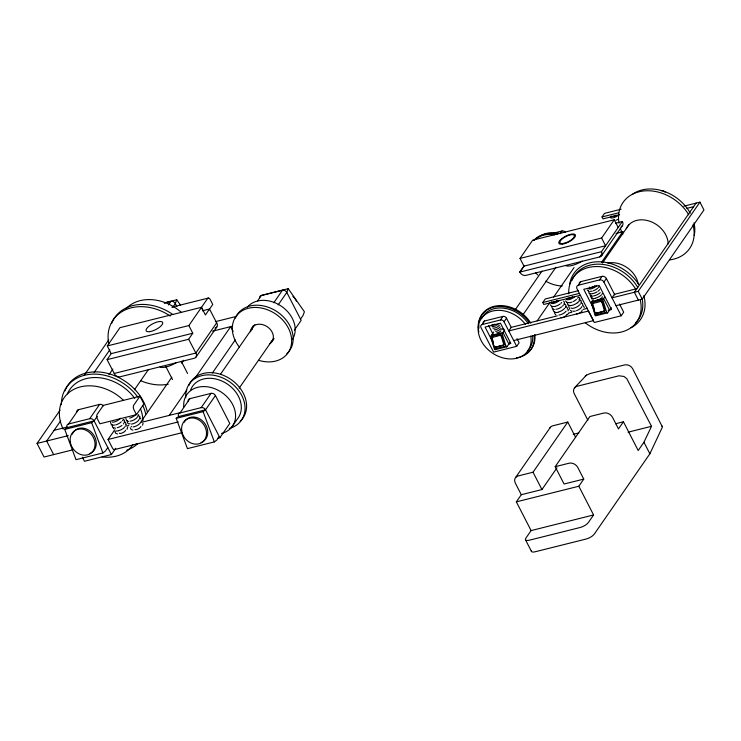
<?xml version="1.0" encoding="UTF-8"?>
<svg xmlns="http://www.w3.org/2000/svg" width="741" height="741" viewBox="0 0 741 741"><rect width="100%" height="100%" fill="white"/><g stroke="black" fill="none" stroke-linecap="round" stroke-linejoin="round"><path stroke-width="1.11" d="M110.483 422.25L111.27 424.621L113.095 425.315M113.429 428.715L113.54 427.631M125.859 418.406L126.646 420.777L128.48 421.472M127.702 427.187L126.998 429.382M138.623 414.682L138.511 415.766M143.078 423.343L142.55 425.232M550.23 304.755L551.721 306.431L552.499 308.895L554.324 309.599M567.421 309.266L567.282 307.756L565.92 306.478M579.851 298.956L579.147 301.161L577.387 302.893M591.939 299.169L592.096 297.799M112.058 424.741L112.752 427.511L115.587 428.215M124.618 422.49L124.71 420.981L123.599 419.471M127.433 420.897L127.489 422.805L128.841 424.084M139.993 418.646L139.947 416.738L137.845 415.219M553.286 309.025C552.323 311.785 555.87 313.276 558.047 312.276M554.768 311.915L554.676 313.424L555.787 314.934M567.18 302.291L567.875 305.06L570.709 305.764M568.662 305.181L568.958 307.441M581.222 302.93L581.176 301.022M582.713 305.82L582.658 303.912L581.305 302.634M180.628 305.32L176.747 299.762L175.311 303.532L172.838 307.107M300.522 319.139L302.995 315.564L304.421 311.794L288.23 288.675L286.804 292.436L278.144 304.94M588.567 290.917L589.114 293.399L591.855 293.918M589.743 293.214L590.29 295.687L592.735 296.233M590.92 295.502C589.845 298.197 593.504 299.142 595.44 298.29M615.632 423.741L623.44 421.786L638.205 450.528L643.938 442.238L651.515 426.316L626.803 378.67L623.959 376.456L618.967 375.798L577.054 386.274C573.849 386.932 572.571 390.831 574.164 393.508L587.882 420.203M531.399 550.526A6.938 2.455 -27.2 0 0 535.141 551.776L586.085 539.05A6.938 2.455 -27.2 0 0 594.319 534.039L649.876 453.788L662.445 426.992L632.564 368.583C631.017 365.804 627.618 364.229 624.506 364.952L590.058 373.557L586.085 375.418M123.136 419.61L122.543 420.721M563.947 304.699L564.447 302.374L563.669 301.124M565.439 307.58L565.939 305.264L564.438 303.597M578.258 297.15L577.665 298.271M192.753 333.237L188.668 339.258L196.106 353.531A4.659 3.631 34.7 0 1 194.179 358.283L120.283 376.752A4.659 3.631 34.7 0 1 114.466 373.936L107.084 359.644L111.178 353.633L192.753 333.237L188.872 325.549L207.573 298.549A3.473 1.788 76 0 1 210.287 299.651L212.76 304.458L209.055 309.812M202.812 310.692L209.518 309.016L216.668 322.844L195.828 353.059L114.253 373.445M73.109 449.759L44.034 457.03L37.05 443.433L60.067 410.19M84.4 375.039L108.732 339.897M111.178 353.633L107.288 345.936L119.922 327.689L201.506 307.302L205.396 314.971L209.518 309.016M60.642 420.842L46.664 441.034L53.648 454.622M94.088 372.528L109.825 349.789M107.806 447.564L105.333 451.13L102.897 452.946L75.99 459.67L64.736 429.4L67.172 427.585A3.473 2.705 34.7 0 1 68.57 423.982L78.463 409.699L99.609 404.41A3.473 2.705 34.7 0 1 103.49 405.855M108.946 374.751L112.882 369.074M68.57 423.982L89.717 418.693L99.609 404.41M168.476 304.94L170.949 301.365A3.473 2.705 34.7 0 1 175.311 303.532L176.895 306.617M64.736 429.4L91.652 422.676L94.088 420.86L97.173 416.396M134.408 389.812L148.228 369.852M115.161 449.12A3.473 1.788 76 0 1 112.437 448.018L108.047 439.487L114.799 429.734M139.938 396.231L133.76 405.16A3.473 1.788 76 0 0 134.001 409.838L136.474 414.645L99.896 423.787L97.423 418.98A3.473 1.788 76 0 1 97.173 414.302L103.351 405.373L139.938 396.231L143.893 403.938L136.474 414.645M82.39 457.197L84.483 461.273L111.4 454.548L115.726 448.305M141.059 421.657L171.792 377.271M181.591 363.109L183.555 360.274M195.939 357.171L216.807 327.031M169.244 415.395L186.889 389.896M194.735 378.568L230.692 326.633L233.137 331.394M219.253 436.514L216.789 440.089L214.353 441.905L187.436 448.629L176.191 418.359L178.627 416.544A3.473 2.705 34.7 0 1 180.026 412.941L189.909 398.649L211.055 393.369A3.473 2.705 34.7 0 1 215.427 395.537L229.766 423.444L219.882 437.727L217.641 438.292M257.581 300.911L261.286 295.557L282.432 290.268A3.473 2.705 34.7 0 1 286.804 292.436L301.142 320.353L294.344 330.171M212.38 372.992L235.258 339.943M220.586 374.112L254.802 324.688M180.026 412.941L201.172 407.652L211.055 393.369M273.781 302.773L282.432 290.268M176.191 418.359L203.099 411.635L205.535 409.819L215.427 395.537M239.176 388.164L273.401 338.739M231.451 427.501L237.194 419.221A27.769 21.656 34.7 0 0 226.45 383.458A27.769 21.656 34.7 0 0 190.669 389.84M523.952 266.056L519.867 272.077L523.989 266.121L520.025 258.424L532.659 240.186L614.243 219.79L618.198 227.496M517.042 338.674L519.145 342.768L516.672 346.334L493.608 352.105L480.992 327.559A2.89 2.26 34.7 0 1 482.159 324.549L484.633 320.983L502.889 316.416A2.89 2.26 34.7 0 1 506.529 318.222L511.262 327.429M482.159 324.549L500.416 319.992L502.889 316.416M560.187 233.665L562.039 230.988A2.89 2.26 34.7 0 1 565.272 232.192M510.03 342.333L506.983 346.732L495.451 349.613A1.186 0.611 76 0 1 494.386 348.9L490.579 336.525L493.71 332.005M516.672 346.334L504.056 321.798L506.529 318.222M515.023 310.071L542.014 271.086M490.579 336.525L502.12 333.645L504.667 329.958M522.951 314.823L555.87 267.279M580.342 295.316L543.764 304.458L542.773 302.532L545.246 298.966L578.499 290.648M619.643 214.723L603.017 218.873L602.025 216.956L604.499 213.38L621.125 209.221M537.142 320.89L549.665 302.8M553.62 297.095L574.053 267.584M520.025 258.424L601.609 238.037L614.243 219.79M519.867 272.077L601.451 251.69L622.32 221.54A4.659 3.631 34.7 0 1 621.19 226.598M619.504 304.042L623.7 312.211L621.227 315.777L594.319 322.502L577.007 288.814A3.473 2.705 34.7 0 1 578.406 285.211L580.879 281.636L602.025 276.356A3.473 2.705 34.7 0 1 606.388 278.523L614.78 294.853M519.839 272.012A4.659 3.631 34.7 0 0 525.906 275.383L599.802 256.914L601.757 254.089M601.553 255.802L622.431 225.653M567.958 310.831L569.931 307.969M601.562 262.286L622.653 231.822M602.47 262.972L628.914 224.782M578.406 285.211L599.552 279.922L602.025 276.356M621.227 315.777L603.915 282.089L606.388 278.523M611.26 307.58L607.639 312.804L596.107 315.685A1.186 0.611 76 0 1 595.042 314.971L591.235 302.597L593.217 299.744M591.235 302.597L602.776 299.716L604.749 296.863M696.086 203.117L634.361 292.269L638.381 300.086M636.834 288.694L614.493 294.279L612.02 297.854L638.205 291.306L699.93 202.154L703.95 209.972L642.225 299.123L616.04 305.672M515.662 477.436L550.396 427.27M583.76 479.094L564.077 484.012L555.176 466.691L569.088 463.208A6.938 5.419 34.7 0 1 577.832 467.543L583.76 479.094L578.823 486.235L593.587 514.967L588.382 522.488A6.938 2.455 -27.2 0 1 580.147 527.499L529.204 540.226A6.938 2.455 -27.2 0 1 525.906 538.096L531.112 530.584L516.338 501.852L521.284 494.71L515.347 483.16A6.938 5.419 34.7 0 1 518.154 475.944L533.029 472.221L567.763 422.055L575.618 437.347M555.176 466.691L589.901 416.525L603.822 413.043A6.938 5.419 34.7 0 1 612.557 417.378L618.494 428.928L623.44 421.786M521.284 494.71L541.93 489.551L557 467.775M567.495 314.517L568.227 313.665M574.525 387.775L586.548 375.066M585.251 376.039L586.001 375.474M492.293 337.405L492.839 337.146A1.158 0.982 64.6 0 0 492.219 338.489L491.672 338.748L494.025 346.399A1.158 0.982 64.6 0 0 495.331 347.26L503.565 345.074A1.158 0.982 64.6 0 0 504.186 343.731L501.833 336.09A1.158 0.982 64.6 0 0 500.536 335.228L492.293 337.405A1.158 0.982 64.6 0 0 491.672 338.748M500.536 335.228L499.98 335.488A1.158 0.982 64.6 0 1 501.287 336.349L503.639 343.991A1.158 0.982 64.6 0 1 503.019 345.334M501.287 336.349L501.833 336.09M494.025 346.399L494.571 346.14A1.158 0.982 64.6 0 0 495.877 347.001L503.565 345.074M495.331 347.26L495.877 347.001M503.639 343.991L504.186 343.731M592.948 303.477L601.192 301.3A1.158 0.982 64.6 0 1 602.489 302.161L604.841 309.803A1.158 0.982 64.6 0 1 604.221 311.146L595.986 313.332A1.158 0.982 64.6 0 1 594.68 312.47L592.328 304.82A1.158 0.982 64.6 0 1 592.948 303.477L593.495 303.217A1.158 0.982 64.6 0 0 592.819 304.125M601.192 301.3L600.645 301.559A1.158 0.982 64.6 0 1 601.942 302.421L604.295 310.062A1.158 0.982 64.6 0 1 603.674 311.405M601.942 302.421L602.489 302.161M594.68 312.47L595.227 312.211M595.986 313.332L604.221 311.146M604.295 310.062L604.841 309.803M164.409 302.847L176.747 299.762M164.27 303.032L170.949 301.365M171.801 307.182L208.388 298.039M261.323 295.4L288.23 288.675M602.025 216.956L618.652 212.797M553.444 233.137L562.039 230.988M107.288 345.936L188.872 325.549M215.446 321.65L236.62 316.351M615.614 223.217L622.32 221.54M683.795 206.183L699.93 202.154M686.907 208.36L693.613 206.683M212.537 331.171L232.6 326.151M107.084 359.644L188.668 339.258M616.003 233.489L622.94 231.748M523.989 266.121L605.573 245.734L601.609 238.037M542.773 302.532L579.351 293.39M54.074 430.317L67.051 427.075M67.172 427.585L94.088 420.86L111.4 454.548M592.059 301.411L603.6 298.521L609.528 310.071M37.05 443.433L68.292 435.625M501.629 329.337L503.723 328.809M557.278 315.861L511.234 327.365L508.761 330.94L588.502 311.007L593.448 320.631L513.708 340.564M568.504 313.054L571.876 312.211M583.111 309.405L587.604 308.284M126.563 426.056L128.795 425.501M141.512 422.324L180.063 412.691M491.403 335.34L502.935 332.45L508.872 344M178.627 416.544L205.535 409.819L219.882 437.727M608.213 310.34L611.501 309.525L599.136 285.461L583.76 289.305L594.069 309.358M595.042 314.971L606.583 312.091A1.186 0.611 76 0 0 607.639 312.804M108.047 439.487L178.275 421.935M508.65 344L510.845 343.444L500.462 323.233L485.086 327.077L493.395 343.25M494.386 348.9L505.927 346.01A1.186 0.611 76 0 0 506.983 346.732M114.336 449.63L182.332 432.633M567.763 422.055L552.879 425.779A6.938 5.419 34.7 0 0 549.674 428.483M573.238 434.337L578.814 432.939M628.062 432.179L651.515 426.316M516.338 501.852L578.823 486.235M531.112 530.584L593.587 514.967M570.459 302.652L567.106 302.587L565.605 300.911M555.074 306.496L551.721 306.431M118.301 430.882L115.689 431.058M132.926 430.141L131.101 429.437L130.286 427.761M117.55 433.985L115.716 433.281L114.911 431.605M589.002 291.546L587.233 290M579.073 299.503L580.925 300.67M139.336 418.109L140.781 418.776M123.951 421.953L125.405 422.62L126.211 424.297M125.433 424.843L126.183 425.093M571.552 311.248L570.44 310.322M661.648 425.871L662.25 426.334M579.045 297.28L579.832 298.53M583.5 305.94L584.306 307.617M638.205 291.306L642.225 299.123M601.451 251.69L601.414 251.625A4.659 3.631 34.7 0 1 599.802 256.914M643.938 442.238L649.876 453.788M488.597 325.531L493.265 334.626M533.029 472.221L541.93 489.551M525.443 539.689L531.38 551.239M201.385 307.469L203.367 311.322M181.304 361.293L187.556 373.464M165.725 366.341L172.496 379.531M203.099 411.635L214.353 441.905M91.652 422.676L102.897 452.946M602.776 299.716L606.583 312.091M592.874 304.56L594.56 310.025M502.12 333.645L505.927 346.01M492.219 338.489L493.228 341.768M216.668 322.844A4.659 3.631 34.7 0 1 216.048 327.717M215.575 327.967A4.659 3.631 34.7 0 1 215.047 328.143M247.438 307.033A27.769 21.656 34.7 0 1 282.136 306.746A27.769 21.656 34.7 0 1 292.417 339.461M274.05 338.6A12.217 9.531 34.7 0 1 271.197 341.601M252.116 329.56A12.217 9.531 34.7 0 1 253.422 325.568M235.379 318.121A31.761 24.777 34.7 0 1 277.68 312.109A31.761 24.777 34.7 0 1 286.748 353.818M239.324 347.047A31.761 24.777 34.7 0 1 249.569 307.978A31.761 24.777 34.7 0 1 291.278 336.59A31.761 24.777 34.7 0 1 258.692 360.33M250.578 331.783A12.217 9.531 34.7 0 1 266.853 326.466A12.217 9.531 34.7 0 1 269.65 343.833M183.787 406.865A27.769 21.656 34.7 0 1 204.145 386.57A27.769 21.656 34.7 0 1 234.063 407.68A27.769 21.656 34.7 0 1 221.513 433.476M185.769 397.741A31.761 24.777 34.7 0 1 209.203 374.863A31.761 24.777 34.7 0 1 243.27 398.89A31.761 24.777 34.7 0 1 229.275 428.437M188.77 385.542A31.761 24.777 34.7 0 1 231.072 379.531A31.761 24.777 34.7 0 1 240.149 421.24M72.266 434.235A13.884 11.624 53.3 0 1 92.199 433.087A13.884 11.624 53.3 0 1 89.633 453.649M89.717 418.693A3.473 2.705 34.7 0 1 94.088 420.86M184.176 422.25A13.884 11.624 53.3 0 1 204.044 422.5A13.884 11.624 53.3 0 1 201.08 442.609M201.172 407.652A3.473 2.705 34.7 0 1 205.535 409.819M120.44 418.211A5.206 1.843 -27.2 0 1 112.345 422.148M121.292 421.824A5.206 1.843 -27.2 0 1 115.744 424.852M114.688 425.038A5.206 1.843 -27.2 0 1 113.827 425.038M125.535 430.28A3.473 1.223 -27.2 0 1 122.571 432.818A3.473 1.223 -27.2 0 1 119.32 433.124M123.738 423.324A5.206 1.843 -27.2 0 1 123.404 423.982M121.894 425.464A5.206 1.843 -27.2 0 1 117.226 427.742M125.22 426.214A5.206 1.843 -27.2 0 1 124.886 426.872M124.256 427.603A5.206 1.843 -27.2 0 1 118.708 430.632M76.703 411.764A3.473 2.705 34.7 0 1 78.463 409.699M188.168 401.103A3.473 2.705 34.7 0 1 189.909 398.649M137.631 416.59A5.206 1.843 -27.2 0 1 130.064 421.203M135.186 415.09A5.206 1.843 -27.2 0 1 129.638 418.119M140.91 426.436A3.473 1.223 -27.2 0 1 138.354 428.78A3.473 1.223 -27.2 0 1 134.955 429.511M139.113 419.48A5.206 1.843 -27.2 0 1 131.546 424.084M130.092 423.88A5.206 1.843 -27.2 0 1 129.786 423.491M140.595 422.37A5.206 1.843 -27.2 0 1 133.028 426.973M131.574 426.77A5.206 1.843 -27.2 0 1 131.268 426.381M176.562 362.432A13.884 4.909 -27.2 0 1 159.973 366.943M292.89 296.335A13.884 9.55 20.8 0 1 296.474 301.392M259.6 298.391A3.473 2.705 34.7 0 1 261.286 295.557M137.743 443.655A45.646 35.605 34.7 0 1 126.757 450.25M61.373 404.66A45.646 35.605 34.7 0 1 90.032 374.316A45.646 35.605 34.7 0 1 137.743 397M142.911 405.753A45.646 35.605 34.7 0 1 145.699 413.923M136.863 443.47A45.646 35.605 34.7 0 1 135.131 444.683M64.949 390.868A45.646 35.605 34.7 0 1 107.621 373.39A45.646 35.605 34.7 0 1 147.246 411.69M67.366 393.879A41.644 32.484 34.7 0 1 97.895 377.623A41.644 32.484 34.7 0 1 134.788 398.417M140.457 408.68A41.644 32.484 34.7 0 1 142.93 420.823M132.908 444.665A41.644 32.484 34.7 0 1 102.063 456.928M63.18 429.178A41.644 32.484 34.7 0 1 74.508 389.016A41.644 32.484 34.7 0 1 123.441 400.279M168.235 384.218A45.646 35.605 34.7 0 1 140.623 380.698M108.788 344A45.646 35.605 34.7 0 1 125.266 309.877A45.646 35.605 34.7 0 1 170.291 316.055M111.641 323.419A45.646 35.605 34.7 0 1 172.736 314.443M125.97 308.812A41.644 32.484 34.7 0 1 181.554 312.554M563.151 305.375A5.206 1.843 -27.2 0 1 562.521 306.107M561.641 306.857A5.206 1.843 -27.2 0 1 555.917 309.321M561.669 302.485A5.206 1.843 -27.2 0 1 561.039 303.217M560.159 303.967A5.206 1.843 -27.2 0 1 555.481 306.246M557.251 300.448A3.473 1.223 -27.2 0 1 556.51 300.92M555.704 301.337A3.473 1.223 -27.2 0 1 552.906 301.939M566.763 314.379A3.473 1.223 -27.2 0 1 564.605 316.685A3.473 1.223 -27.2 0 1 561.002 317.704M564.633 308.265A5.206 1.843 -27.2 0 1 558.455 312.017M566.115 311.146A5.206 1.843 -27.2 0 1 558.881 315.101M559.557 300.327A5.206 1.843 -27.2 0 1 553.453 303.477A5.206 1.843 -27.2 0 1 551.526 301.763M499.351 325.234A3.937 1.389 -27.2 0 1 497.424 326.892A3.835 1.352 -27.2 0 1 492.885 328.031M498.054 324.169A3.937 1.389 -27.2 0 1 496.6 325.28M495.71 325.771A3.835 1.352 -27.2 0 1 492.052 326.42M496.868 332.672A2.556 0.908 -27.2 0 0 499.545 331.922A2.631 0.926 -27.2 0 0 500.897 330.819M500.175 326.846A3.937 1.389 -27.2 0 1 498.258 328.504A3.835 1.352 -27.2 0 1 494.154 329.791M501.009 328.458A3.937 1.389 -27.2 0 1 499.082 330.115A3.835 1.352 -27.2 0 1 495.618 331.412M494.886 324.16A3.835 1.352 -27.2 0 1 493.089 324.827M492.311 324.966A3.835 1.352 -27.2 0 1 491.672 324.956M496.868 335.766A5.206 4.057 34.7 0 1 497.915 335.34M596.533 313.072A1.158 0.982 64.6 0 1 596.135 313.082M595.431 312.609A1.158 0.982 64.6 0 1 595.282 312.35M576.415 299.373A5.206 1.843 -27.2 0 1 573.275 301.504M572.043 302.032A5.206 1.843 -27.2 0 1 570.866 302.402M577.017 303.013A5.206 1.843 -27.2 0 1 571.292 305.477M572.626 296.604A3.473 1.223 -27.2 0 1 567.93 297.928M581.991 310.257A3.473 1.223 -27.2 0 1 580.37 312.609A3.473 1.223 -27.2 0 1 576.387 313.86M580.342 303.764A5.206 1.843 -27.2 0 1 580.008 304.421M579.388 305.153A5.206 1.843 -27.2 0 1 571.32 308.154M581.824 306.654A5.206 1.843 -27.2 0 1 576.498 310.692M575.312 311.063A5.206 1.843 -27.2 0 1 572.802 311.044M574.933 296.483A5.206 1.843 -27.2 0 1 569.384 299.512A5.206 1.843 -27.2 0 1 566.578 298.577M483.225 323.345A2.89 2.26 34.7 0 1 484.633 320.983M500.416 319.992A2.89 2.26 34.7 0 1 504.056 321.798M599.654 289.648A5.206 1.843 -27.2 0 1 598.144 291.13M597.07 291.861A5.206 1.843 -27.2 0 1 592.42 293.593M598.802 286.702A5.206 1.843 -27.2 0 1 598.478 287.36M597.848 288.082A5.206 1.843 -27.2 0 1 593.476 290.741M592.291 291.111A5.206 1.843 -27.2 0 1 590.382 291.296M595.051 285.535A3.473 1.223 -27.2 0 1 594.43 286.045M593.689 286.517A3.473 1.223 -27.2 0 1 589.586 287.082M602.276 296.724A3.473 1.223 -27.2 0 1 600.497 298.799A3.473 1.223 -27.2 0 1 597.051 300.086M600.201 292.667A5.206 1.843 -27.2 0 1 593.597 295.891M602.34 293.575A5.206 1.843 -27.2 0 1 602.007 294.233M601.377 294.964A5.206 1.843 -27.2 0 1 595.829 297.993M596.672 285.794A5.206 1.843 -27.2 0 1 591.698 288.657A5.206 1.843 -27.2 0 1 588.298 288.425M579.166 283.34A3.473 2.705 34.7 0 1 580.879 281.636M599.552 279.922A3.473 2.705 34.7 0 1 603.915 282.089M692.992 224.792A40.486 31.585 34.7 0 1 669.901 259.869M622.829 234.137A40.486 31.585 34.7 0 1 620.291 228.182M619.004 223.115A40.486 31.585 34.7 0 1 643.29 191.002A40.486 31.585 34.7 0 1 688.76 214.853M632.332 194.42A38.754 30.233 34.7 0 1 690.306 213.223M693.993 222.772A38.754 30.233 34.7 0 1 694.234 235.443M642.206 299.031A38.754 30.233 34.7 0 1 635.491 322.937M572.098 280.274A38.754 30.233 34.7 0 1 602.553 264.38A38.754 30.233 34.7 0 1 637.769 287.48M643.799 295.576A40.486 31.585 34.7 0 1 631.054 327.735M569.718 284.035A40.486 31.585 34.7 0 1 598.802 261.768A40.486 31.585 34.7 0 1 638.77 284.479M640.326 300.337A38.754 30.233 34.7 0 1 625.571 330.681A38.754 30.233 34.7 0 1 585.334 322.854M568.764 293.779A38.754 30.233 34.7 0 1 594.023 266.621A38.754 30.233 34.7 0 1 635.574 288.944M607.861 263.055A23.138 18.053 34.7 0 1 638.196 283.738M626.284 228.682A23.138 18.053 34.7 0 1 650.246 221.402A23.138 18.053 34.7 0 1 668.169 243.965M618.327 219.132A5.206 1.843 -27.2 0 1 615.901 220.309M616.123 215.131A3.473 1.223 -27.2 0 1 611.686 216.085M622.625 231.711A3.473 1.223 -27.2 0 1 620.486 232.174M618.791 214.77A5.206 1.843 -27.2 0 1 613.242 217.798A5.206 1.843 -27.2 0 1 610.436 216.854M661.268 190.77A3.473 2.705 34.7 0 1 665.159 192.215M534.845 334.524A30.075 23.462 34.7 0 1 526.314 353.605M478.964 328.217A30.075 23.462 34.7 0 1 478.806 324.901M479.131 321.696A30.075 23.462 34.7 0 1 501.277 305.588A30.075 23.462 34.7 0 1 530.76 323.104M534.224 335.423A30.075 23.462 34.7 0 1 516.44 357.81M478.853 331.987A30.075 23.462 34.7 0 1 478.343 329.106M478.241 328.004A30.075 23.462 34.7 0 1 496.692 306.644A30.075 23.462 34.7 0 1 528.972 322.196M532.677 335.849A28.343 22.11 34.7 0 1 527.222 351.141M481.52 318.686A28.343 22.11 34.7 0 1 503.306 308.126A28.343 22.11 34.7 0 1 528.333 323.78M530.741 336.118A28.343 22.11 34.7 0 1 499.656 356.838A28.343 22.11 34.7 0 1 482.039 317.556A28.343 22.11 34.7 0 1 525.517 324.475M562.262 285.989A30.075 23.462 34.7 0 1 545.747 281.154M537.781 275.022A30.075 23.462 34.7 0 1 535.548 272.568M533.965 240.455A30.075 23.462 34.7 0 1 554.879 234.795M533.863 240.316A30.075 23.462 34.7 0 1 557.593 234.304M539.309 236.777A28.343 22.11 34.7 0 1 560.029 233.563M582.185 261.064A13.884 4.909 -27.2 0 1 565.587 265.565M149.793 331.644A9.253 3.27 -27.2 0 0 162.751 323.196A9.253 3.27 -27.2 0 0 150.645 325.021A9.253 3.27 -27.2 0 0 149.793 331.644M70.238 441.645A13.884 11.624 53.3 0 0 90.245 453.659A13.884 11.624 53.3 0 0 87.318 430.947A13.884 11.624 53.3 0 0 70.238 441.645M181.693 430.604A13.884 11.624 53.3 0 0 201.7 442.618A13.884 11.624 53.3 0 0 198.764 419.906A13.884 11.624 53.3 0 0 181.693 430.604M562.539 244.132A9.253 3.27 -27.2 0 0 575.488 235.684A9.253 3.27 -27.2 0 0 563.382 237.509A9.253 3.27 -27.2 0 0 562.539 244.132M564.253 243.27A8.095 2.862 -27.2 0 0 574.405 235.573A8.095 2.862 -27.2 0 0 562.752 238.482A8.095 2.862 -27.2 0 0 564.253 243.27"/></g></svg>
